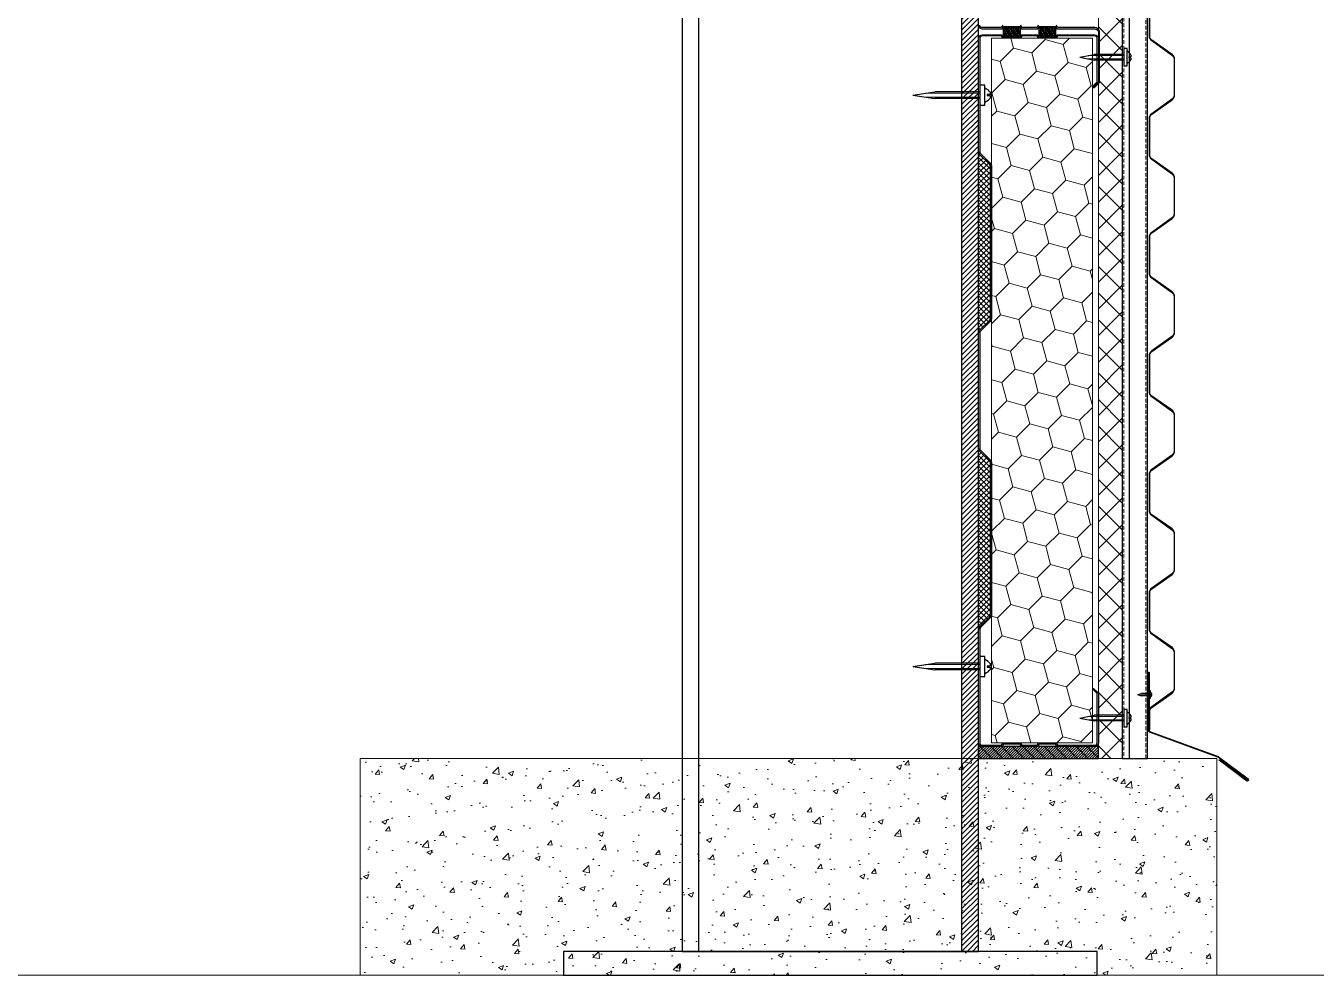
# Model space of a CAD drawing. Header units: millimetres. Extents: x 3616 to 17812, y 1698 to 9799.
# Drawn here: x 5803 to 6892, y 5411 to 6211 of the extents above; entities that cross this region are included whole.
import ezdxf

# ---------------------------------------------------------------- set-up
doc = ezdxf.new("R2010")
doc.units = ezdxf.units.MM
doc.linetypes.add('невидимая2', pattern=[4.7625, 3.175, -1.5875])
for name, color, linetype, lineweight in [('1', 250, 'Continuous', 30), ('3', 4, 'Continuous', 15), ('30', 233, 'Continuous', 5), ('4', 233, 'Continuous', 30), ('5', 163, 'Continuous', 30), ('6', 191, 'Continuous', 30), ('column', 250, 'Continuous', 30), ('d1', 4, 'Continuous', 5), ('hatch', 6, 'Continuous', 5), ('hidden', 30, 'невидимая2', 5), ('Plofile 2', 250, 'Continuous', 30), ('Profile 4', 4, 'Continuous', 30)]:
    doc.layers.add(name, color=color, linetype=linetype, lineweight=lineweight)
pattern_1 = [(8e-14, (1542.7551, 2750.9333), (3.2385, 1.524), [0.762, -0.635, 0.889, -0.381, 1.143, -0.508]), (8e-14, (1543.5171, 2750.9968), (3.2385, 1.524), [0.635, -2.413, 0.508, -0.762]), (8e-14, (1545.0411, 2750.838), (3.2385, 1.524), [0.381, -3.937]), (90, (1542.7551, 2750.9333), (-1.0795, 1.524), [1.4605, -4.6355]), (90, (1543.5171, 2750.9333), (-1.0795, 1.524), [1.42875, -4.66725]), (90, (1544.1521, 2750.9333), (-1.0795, 1.524), [1.3335, -4.7625]), (90, (1545.0411, 2750.838), (-1.0795, 1.524), [1.4605, -4.6355]), (90, (1545.4221, 2750.838), (-1.0795, 1.524), [1.4605, -4.6355]), (90, (1546.5651, 2750.9333), (-1.0795, 1.524), [1.397, -4.699])]
pattern_2 = [(45, (-1098.327, 5754.4595), (-2.245064, 2.245064), []), (135, (-1098.327, 5754.4595), (-2.245064, -2.245064), [])]

# ---------------------------------------------------------------- blocks, each defined once
blk = doc.blocks.new('deco')
at = {"layer": '3'}
for p, q in [((-0.292, 0), (-0.292, 1.201)), ((0.293, 0), (0.293, 1.201))]:
    blk.add_line(p, q, dxfattribs=at)
at = {"layer": '4'}
for p, q in [((0, 1.485), (-0.5, 1)), ((0, 1.485), (0.5, 1)), ((-0.5, 0), (-0.5, 1)), ((0.5, 0), (0.5, 1)), ((0.5, 0), (-0.5, 0)), ((1.519, 0), (-1.519, 0)), ((-1.519, 0), (-1.519, -0.111)), ((-1.519, -0.111), (1.519, -0.111)), ((-0.084, -0.233), (-0.455, -0.233)), ((0.084, -0.166), (-0.084, -0.166)), ((-0.084, -0.166), (-0.084, -0.233)), ((0.084, -0.233), (0.084, -0.166)), ((0.455, -0.233), (0.084, -0.233)), ((1.519, -0.111), (1.519, 0))]:
    blk.add_line(p, q, dxfattribs=at)
for major_axis, start_param, end_param in [((-1.519, 0), 0.791077, 1.266344), ((1.519, 0), -1.266344, -0.791077)]:
    blk.add_ellipse((0, 0.245), major_axis=major_axis, ratio=0.329918, start_param=start_param, end_param=end_param, dxfattribs=at)

msp = doc.modelspace()

# ---------------------------------------------------------------- hatches: boundary and pattern name
at = {"layer": '30'}
h = msp.add_hatch(dxfattribs=at)
h.set_pattern_fill('ANSI37', color=24, scale=5, style=0)
h.set_pattern_definition([(45, (-1098.327, 5754.46), (-11.22532, 11.22532), []), (135, (-1098.327, 5754.46), (-11.22532, -11.22532), [])])
h.paths.add_polyline_path([(6727.9, 6808.4), (6707.9, 6808.4), (6707.9, 5593.4), (6727.9, 5593.4)])
h = msp.add_hatch(dxfattribs=at)
h.set_pattern_fill('HONEY', color=256, scale=5, angle=45, style=0)
h.set_pattern_definition([(45, (5401.525, 5754.46), (7.11657, 26.55939), [15.875, -31.75]), (165, (5401.525, 5754.46), (-26.55939, -7.11656), [15.875, -31.75]), (105, (5401.525, 5754.46), (-19.44282, 19.44283), [-31.75, 15.875])])
h.paths.add_polyline_path([(6617.9, 6200.4), (6702.9, 6200.4), (6702.9, 5606.4), (6617.9, 5606.4)])
at = {"layer": '4', "lineweight": 5}
h = msp.add_hatch(dxfattribs=at)
h.set_pattern_fill('AR-RSHKE', color=256, scale=0.005, style=0)
h.set_pattern_definition(pattern_1)
h.paths.add_polyline_path([(6627.9, 6210.4), (6641.9, 6210.4), (6641.9, 6201.4), (6627.9, 6201.4)])
h = msp.add_hatch(dxfattribs=at)
h.set_pattern_fill('AR-RSHKE', color=256, scale=0.005, style=0)
h.set_pattern_definition(pattern_1)
h.paths.add_polyline_path([(6657.9, 6210.4), (6671.9, 6210.4), (6671.9, 6201.4), (6657.9, 6201.4)])
at = {"layer": '5', "lineweight": 5}
h = msp.add_hatch(dxfattribs=at)
h.set_pattern_fill('GRATE', color=256, scale=2, angle=45, style=0)
h.set_pattern_definition([(45, (5451.5247, 5754.4595), (-1.122532, 1.122532), []), (135, (5451.525, 5754.4595), (-4.490128, -4.490128), [])])
h.paths.add_polyline_path([(6606.9, 5593.4), (6707.9, 5593.4), (6707.9, 5603.4), (6606.9, 5603.4)])
at = {"layer": 'd1'}
h = msp.add_hatch(dxfattribs=at)
h.set_pattern_fill('ANSI31', color=256, style=0)
h.set_pattern_definition([(45, (-1098.327, 5754.4595), (-2.245064, 2.245064), [])])
h.paths.add_polyline_path([(6592.9, 5430.6), (6606.9, 5430.6), (6606.9, 6775.1), (6592.9, 6770.3)])
h = msp.add_hatch(dxfattribs=at)
h.set_pattern_fill('ANSI37', color=256, style=0)
h.set_pattern_definition(pattern_2)
edge = h.paths.add_edge_path()
edge.add_arc((6609.9, 6104.7), 3, 180, 225)
edge.add_line((6607.7, 6102.5), (6616, 6094.3))
edge.add_arc((6612.9, 6091.8), 3.94, 5.5703, 39.4297, ccw=False)
edge.add_line((6616.9, 6092.2), (6616.9, 5964.7))
edge.add_arc((6613.9, 5964.7), 3, -45, 0, ccw=False)
edge.add_line((6616, 5962.5), (6608, 5954.6))
edge.add_arc((6610, 5952.1), 3.16, 128.9872, 179.2399)
edge.add_line((6606.9, 5952.2), (6606.9, 6104.7))
h = msp.add_hatch(dxfattribs=at)
h.set_pattern_fill('ANSI37', color=256, style=0)
h.set_pattern_definition(pattern_2)
edge = h.paths.add_edge_path()
edge.add_arc((6609.9, 5854.7), 3, 180, 225)
edge.add_line((6607.7, 5852.5), (6616, 5844.3))
edge.add_arc((6612.9, 5841.8), 3.94, 5.5703, 39.4297, ccw=False)
edge.add_line((6616.9, 5842.2), (6616.9, 5714.7))
edge.add_arc((6613.9, 5714.7), 3, -45, 0, ccw=False)
edge.add_line((6616, 5712.5), (6608, 5704.6))
edge.add_arc((6610, 5702.1), 3.16, 128.9872, 179.2399)
edge.add_line((6606.9, 5702.2), (6606.9, 5854.7))
at = {"layer": 'hatch'}
h = msp.add_hatch(dxfattribs=at)
h.set_pattern_fill('AR-CONC', color=256, scale=0.25, style=0)
h.set_pattern_definition([(50, (5451.525, 5683.683), (45.5462, -3.9848), [4.7625, -52.3875]), (355, (5451.525, 5683.683), (-8.8107, 47.7642), [3.81, -41.91]), (100.451, (5455.32, 5683.35), (36.7356, 43.7792), [4.0475, -44.5225]), (46.184, (5451.525, 5696.38), (67.7698, -10.5106), [7.1437, -78.5812]), (96.6356, (5457.17, 5695.51), (59.351, 61.8564), [6.0712, -66.7837]), (351.184, (5451.525, 5696.38), (59.351, 61.8563), [5.715, -62.865]), (21, (5457.875, 5693.208), (37.9037, -25.5664), [4.7625, -52.3875]), (326, (5457.875, 5693.208), (15.4505, 46.047), [3.81, -41.91]), (71.4514, (5461.033, 5691.077), (53.3541, 20.4807), [4.0475, -44.5225]), (37.5, (5451.525, 5683.683), (0.77215, 21.13876), [0, -41.402, 0, -42.545, 0, -42.06875]), (7.5, (5451.525, 5683.683), (16.7049, 25.04514), [0, -24.257, 0, -40.4495, 0, -16.03375]), (327.5, (5437.364, 5683.683), (33.89765, -1.43219), [0, -15.875, 0, -49.53, 0, -65.7225]), (317.5, (5431.014, 5683.683), (37.0323, 6.3566), [0, -20.6375, 0, -32.893, 0, -46.6725])])
h.paths.add_polyline_path([(6085.3, 5410.6), (6807.9, 5410.6), (6807.9, 5593.4), (6085.3, 5593.4)])

# ---------------------------------------------------------------- linework, layer by layer
at = {"layer": '1'}
msp.add_line((6733.8, 6808.4), (6733.8, 5593.4), dxfattribs=at)
msp.add_lwpolyline([(6727.9, 5593.4), (6749.4, 5593.4), (6749.4, 6808.4), (6727.9, 6808.4)], close=True, dxfattribs=at)
at = {"layer": '30', "color": 24}
msp.add_lwpolyline([(6727.9, 6808.4), (6707.9, 6808.4), (6707.9, 5593.4), (6727.9, 5593.4)], close=True, dxfattribs=at)
at = {"layer": '30'}
msp.add_lwpolyline([(6617.9, 6200.4), (6702.9, 6200.4), (6702.9, 5606.4), (6617.9, 5606.4)], close=True, dxfattribs=at)
at = {"layer": '4'}
for points in [[(6627.9, 6210.4), (6641.9, 6210.4), (6641.9, 6201.4), (6627.9, 6201.4)], [(6657.9, 6210.4), (6671.9, 6210.4), (6671.9, 6201.4), (6657.9, 6201.4)]]:
    msp.add_lwpolyline(points, close=True, dxfattribs=at)
at = {"layer": '5'}
msp.add_lwpolyline([(6606.9, 5593.4), (6707.9, 5593.4), (6707.9, 5603.4), (6606.9, 5603.4)], close=True, dxfattribs=at)
at = {"layer": '6'}
msp.add_lwpolyline([(6810, 5592.4), (6833.2, 5574.9, 0.414214), (6833.9, 5575, 0.414214), (6833.8, 5575.7), (6809, 5594.3, 0.073717), (6808.6, 5594.5), (6751.8, 5615.2, -0.315299), (6750.2, 5617.6), (6750.2, 5666.2), (6750.7, 5666.2), (6750.7, 5617.6, 0.315299), (6752, 5615.7), (6808.8, 5595, -0.073717), (6809.3, 5594.7), (6834.1, 5576.1, -0.414214), (6834.3, 5574.7), (6834.3, 5574.7, -0.414214), (6832.9, 5574.5), (6809.7, 5592)], format="xyb", close=True, dxfattribs=at)
at = {"layer": 'column'}
for p, q in [((6370.9, 5430.6), (6370.9, 6792.3)), ((6592.9, 5430.6), (6592.9, 6770.3))]:
    msp.add_line(p, q, dxfattribs=at)
msp.add_lwpolyline([(6356.9, 6775.1), (6356.9, 5430.6), (6606.9, 5430.6), (6606.9, 6775.1)], dxfattribs=at)
at = {"layer": 'column', "color": 3}
msp.add_lwpolyline([(6256.9, 5410.6), (6706.9, 5410.6), (6706.9, 5430.6), (6256.9, 5430.6)], close=True, dxfattribs=at)
at = {"layer": 'd1'}
msp.add_lwpolyline([(6592.9, 5430.6), (6606.9, 5430.6), (6606.9, 6775.1), (6592.9, 6770.3)], close=True, dxfattribs=at)
msp.add_lwpolyline([(3616, 5410.6), (17812, 5410.6)], dxfattribs=at)
at = {"layer": 'Defpoints'}
for points in [[(6606.9, 6104.7, 0.198912), (6607.7, 6102.5), (6616, 6094.3, -0.148824), (6616.9, 6092.2), (6616.9, 5964.7, -0.198912), (6616, 5962.5), (6608, 5954.6, 0.222852), (6606.9, 5952.2)], [(6606.9, 5854.7, 0.198912), (6607.7, 5852.5), (6616, 5844.3, -0.148824), (6616.9, 5842.2), (6616.9, 5714.7, -0.198912), (6616, 5712.5), (6608, 5704.6, 0.222852), (6606.9, 5702.2)]]:
    msp.add_lwpolyline(points, format="xyb", close=True, dxfattribs=at)
at = {"layer": 'hatch'}
msp.add_lwpolyline([(6085.3, 5410.6), (6807.9, 5410.6), (6807.9, 5593.4), (6085.3, 5593.4)], close=True, dxfattribs=at)
at = {"layer": 'hidden'}
msp.add_lwpolyline([(6729.4, 5593.4), (6747.9, 5593.4), (6747.9, 6808.4), (6729.4, 6808.4)], close=True, dxfattribs=at)
for points in [[(6750.9, 6232.5), (6750.9, 6202.6, 0.242213), (6753, 6198.6), (6769.8, 6186.6, -0.242213), (6771.9, 6182.5), (6771.9, 6152.6, -0.242213), (6769.8, 6148.6), (6753, 6136.6, 0.242213), (6750.9, 6132.5), (6750.9, 6102.6, 0.242213), (6753, 6098.6), (6769.8, 6086.6, -0.242213), (6771.9, 6082.5), (6771.9, 6052.6, -0.242213), (6769.8, 6048.6), (6753, 6036.6, 0.242213), (6750.9, 6032.5), (6750.9, 6002.6, 0.242213), (6753, 5998.6), (6769.8, 5986.6, -0.242213), (6771.9, 5982.5), (6771.9, 5952.6, -0.242213), (6769.8, 5948.6), (6753, 5936.6, 0.242213), (6750.9, 5932.5), (6750.9, 5902.6, 0.242213), (6753, 5898.6), (6769.8, 5886.6, -0.242213), (6771.9, 5882.5), (6771.9, 5852.6, -0.242213), (6769.8, 5848.6), (6753, 5836.6, 0.242213), (6750.9, 5832.5), (6750.9, 5802.6, 0.242213), (6753, 5798.6), (6769.8, 5786.6, -0.242213), (6771.9, 5782.5), (6771.9, 5752.6, -0.242213), (6769.8, 5748.6), (6753, 5736.6, 0.242213), (6750.9, 5732.5), (6750.9, 5702.6, 0.242213), (6753, 5698.6), (6769.8, 5686.6, -0.242213), (6771.9, 5682.5), (6771.9, 5652.6, -0.242213), (6769.8, 5648.6), (6753, 5636.6, 0.242213), (6750.9, 5632.5), (6750.9, 5617.6)], [(6750.9, 6232.5), (6750.9, 6202.6, 0.242213), (6753, 6198.6), (6769.8, 6186.6, -0.242213), (6771.9, 6182.5), (6771.9, 6152.6, -0.242213), (6769.8, 6148.6), (6753, 6136.6, 0.242213), (6750.9, 6132.5), (6750.9, 6102.6, 0.242213), (6753, 6098.6), (6769.8, 6086.6, -0.242213), (6771.9, 6082.5), (6771.9, 6052.6, -0.242213), (6769.8, 6048.6), (6753, 6036.6, 0.242213), (6750.9, 6032.5), (6750.9, 6002.6, 0.242213), (6753, 5998.6), (6769.8, 5986.6, -0.242213), (6771.9, 5982.5), (6771.9, 5952.6, -0.242213), (6769.8, 5948.6), (6753, 5936.6, 0.242213), (6750.9, 5932.5), (6750.9, 5902.6, 0.242213), (6753, 5898.6), (6769.8, 5886.6, -0.242213), (6771.9, 5882.5), (6771.9, 5852.6, -0.242213), (6769.8, 5848.6), (6753, 5836.6, 0.242213), (6750.9, 5832.5), (6750.9, 5817.6)]]:
    msp.add_lwpolyline(points, format="xyb", dxfattribs=at)
at = {"layer": 'Plofile 2'}
for points in [[(6606.9, 6211.4, 0.414214), (6609.9, 6208.4), (6626.9, 6208.4), (6627.9, 6210.4), (6641.9, 6210.4), (6642.9, 6208.4), (6656.9, 6208.4), (6657.9, 6210.4), (6671.9, 6210.4), (6672.9, 6208.4), (6704.9, 6208.4, -0.414214), (6707.9, 6205.4), (6707.9, 6163.4), (6703.6, 6159.2), (6704.3, 6158.5), (6708.9, 6163), (6708.9, 6205.4, 0.414214), (6704.9, 6209.4), (6673.5, 6209.4), (6672.5, 6211.4)], [(6627.2, 6211.4), (6626.2, 6209.4), (6609.9, 6209.4, -0.414214), (6607.9, 6211.4)]]:
    msp.add_lwpolyline(points, format="xyb", dxfattribs=at)
msp.add_lwpolyline([(6702.9, 6159.9), (6706.9, 6163.8), (6706.9, 6200.4, 0.414214), (6704.9, 6202.4), (6673.5, 6202.4), (6672.5, 6200.4), (6657.2, 6200.4), (6656.2, 6202.4), (6643.5, 6202.4), (6642.5, 6200.4), (6627.2, 6200.4), (6626.2, 6202.4), (6616.9, 6202.4), (6609.9, 6202.4, 0.414214), (6607.9, 6200.4), (6607.9, 6104.7, 0.198912), (6608.5, 6103.2), (6616.7, 6095, -0.198912), (6617.9, 6092.2), (6617.9, 5964.7, -0.198912), (6616.7, 5961.8), (6608.5, 5953.6, 0.198912), (6607.9, 5952.2), (6607.9, 5854.7, 0.198912), (6608.5, 5853.2), (6616.7, 5845, -0.198912), (6617.9, 5842.2), (6617.9, 5714.7, -0.198912), (6616.7, 5711.8), (6608.5, 5703.6, 0.198912), (6607.9, 5702.2), (6607.9, 5606.4, 0.414214), (6609.9, 5604.4), (6626.2, 5604.4), (6627.2, 5606.4), (6642.5, 5606.4), (6643.5, 5604.4), (6656.2, 5604.4), (6657.2, 5606.4), (6672.5, 5606.4), (6673.5, 5604.4), (6704.9, 5604.4, 0.414214), (6706.9, 5606.4), (6706.9, 5648), (6702.9, 5651.9), (6703.6, 5652.7), (6707.9, 5648.4), (6707.9, 5606.4, -0.414214), (6704.9, 5603.4), (6672.9, 5603.4), (6671.9, 5605.4), (6657.9, 5605.4), (6656.9, 5603.4), (6642.9, 5603.4), (6641.9, 5605.4), (6627.9, 5605.4), (6626.9, 5603.4), (6609.9, 5603.4, -0.414214), (6606.9, 5606.4), (6606.9, 5702.2, -0.198912), (6607.7, 5704.3), (6616, 5712.5, 0.198912), (6616.9, 5714.7), (6616.9, 5842.2, 0.198912), (6616, 5844.3), (6607.7, 5852.5, -0.198912), (6606.9, 5854.7), (6606.9, 5952.2, -0.198912), (6607.7, 5954.3), (6616, 5962.5, 0.198912), (6616.9, 5964.7), (6616.9, 6092.2, 0.198912), (6616, 6094.3), (6607.7, 6102.5, -0.198912), (6606.9, 6104.7), (6606.9, 6200.4, -0.414214), (6609.9, 6203.4), (6616.9, 6203.4), (6626.9, 6203.4), (6627.9, 6201.4), (6641.9, 6201.4), (6642.9, 6203.4), (6656.9, 6203.4), (6657.9, 6201.4), (6671.9, 6201.4), (6672.9, 6203.4), (6704.9, 6203.4, -0.414214), (6707.9, 6200.4), (6707.9, 6163.4), (6703.6, 6159.2)], format="xyb", close=True, dxfattribs=at)
msp.add_lwpolyline([(6657.2, 6211.4), (6656.2, 6209.4), (6643.5, 6209.4), (6642.5, 6211.4)], dxfattribs=at)
at = {"layer": 'Profile 4'}
for points in [[(6750.7, 6232.5), (6750.7, 6202.6, 0.242213), (6752.9, 6198.4), (6769.7, 6186.4, -0.242213), (6771.7, 6182.5), (6771.7, 6152.6, -0.242213), (6769.7, 6148.8), (6752.9, 6136.8, 0.242213), (6750.7, 6132.5), (6750.7, 6102.6, 0.242213), (6752.9, 6098.4), (6769.7, 6086.4, -0.242213), (6771.7, 6082.5), (6771.7, 6052.6, -0.242213), (6769.7, 6048.8), (6752.9, 6036.8, 0.242213), (6750.7, 6032.5), (6750.7, 6002.6, 0.242213), (6752.9, 5998.4), (6769.7, 5986.4, -0.242213), (6771.7, 5982.5), (6771.7, 5952.6, -0.242213), (6769.7, 5948.8), (6752.9, 5936.8, 0.242213), (6750.7, 5932.5), (6750.7, 5902.6, 0.242213), (6752.9, 5898.4), (6769.7, 5886.4, -0.242213), (6771.7, 5882.5), (6771.7, 5852.6, -0.242213), (6769.7, 5848.8), (6752.9, 5836.8, 0.242213), (6750.7, 5832.5), (6750.7, 5802.6, 0.242213), (6752.9, 5798.4), (6769.7, 5786.4, -0.242213), (6771.7, 5782.5), (6771.7, 5752.6, -0.242213), (6769.7, 5748.8), (6752.9, 5736.8, 0.242213), (6750.7, 5732.5), (6750.7, 5702.6, 0.242213), (6752.9, 5698.4), (6769.7, 5686.4, -0.242213), (6771.7, 5682.5), (6771.7, 5652.6, -0.242213), (6769.7, 5648.8), (6752.9, 5636.8, 0.242213), (6750.7, 5632.5), (6750.7, 5617.6), (6751.2, 5617.6), (6751.2, 5632.5, -0.242213), (6753.1, 5636.4), (6770, 5648.4, 0.242213), (6772.2, 5652.6), (6772.2, 5682.5, 0.242213), (6770, 5686.8), (6753.1, 5698.8, -0.242213), (6751.2, 5702.6), (6751.2, 5732.5, -0.242213), (6753.1, 5736.4), (6770, 5748.4, 0.242213), (6772.2, 5752.6), (6772.2, 5782.5, 0.242213), (6770, 5786.8), (6753.1, 5798.8, -0.242213), (6751.2, 5802.6), (6751.2, 5832.5, -0.242213), (6753.1, 5836.4), (6770, 5848.4, 0.242213), (6772.2, 5852.6), (6772.2, 5882.5, 0.242213), (6770, 5886.8), (6753.1, 5898.8, -0.242213), (6751.2, 5902.6), (6751.2, 5932.5, -0.242213), (6753.1, 5936.4), (6770, 5948.4, 0.242213), (6772.2, 5952.6), (6772.2, 5982.5, 0.242213), (6770, 5986.8), (6753.1, 5998.8, -0.242213), (6751.2, 6002.6), (6751.2, 6032.5, -0.242213), (6753.1, 6036.4), (6770, 6048.4, 0.242213), (6772.2, 6052.6), (6772.2, 6082.5, 0.242213), (6770, 6086.8), (6753.1, 6098.8, -0.242213), (6751.2, 6102.6), (6751.2, 6132.5, -0.242213), (6753.1, 6136.4), (6770, 6148.4, 0.242213), (6772.2, 6152.6), (6772.2, 6182.5, 0.242213), (6770, 6186.8), (6753.1, 6198.8, -0.242213), (6751.2, 6202.6), (6751.2, 6232.5, -0.242213)], [(6750.7, 6232.5), (6750.7, 6202.6, 0.242213), (6752.9, 6198.4), (6769.7, 6186.4, -0.242213), (6771.7, 6182.5), (6771.7, 6152.6, -0.242213), (6769.7, 6148.8), (6752.9, 6136.8, 0.242213), (6750.7, 6132.5), (6750.7, 6102.6, 0.242213), (6752.9, 6098.4), (6769.7, 6086.4, -0.242213), (6771.7, 6082.5), (6771.7, 6052.6, -0.242213), (6769.7, 6048.8), (6752.9, 6036.8, 0.242213), (6750.7, 6032.5), (6750.7, 6002.6, 0.242213), (6752.9, 5998.4), (6769.7, 5986.4, -0.242213), (6771.7, 5982.5), (6771.7, 5952.6, -0.242213), (6769.7, 5948.8), (6752.9, 5936.8, 0.242213), (6750.7, 5932.5), (6750.7, 5902.6, 0.242213), (6752.9, 5898.4), (6769.7, 5886.4, -0.242213), (6771.7, 5882.5), (6771.7, 5852.6, -0.242213), (6769.7, 5848.8), (6752.9, 5836.8, 0.242213), (6750.7, 5832.5), (6750.7, 5817.6), (6751.2, 5817.6), (6751.2, 5832.5, -0.242213), (6753.1, 5836.4), (6770, 5848.4, 0.242213), (6772.2, 5852.6), (6772.2, 5882.5, 0.242213), (6770, 5886.8), (6753.1, 5898.8, -0.242213), (6751.2, 5902.6), (6751.2, 5932.5, -0.242213), (6753.1, 5936.4), (6770, 5948.4, 0.242213), (6772.2, 5952.6), (6772.2, 5982.5, 0.242213), (6770, 5986.8), (6753.1, 5998.8, -0.242213), (6751.2, 6002.6), (6751.2, 6032.5, -0.242213), (6753.1, 6036.4), (6770, 6048.4, 0.242213), (6772.2, 6052.6), (6772.2, 6082.5, 0.242213), (6770, 6086.8), (6753.1, 6098.8, -0.242213), (6751.2, 6102.6), (6751.2, 6132.5, -0.242213), (6753.1, 6136.4), (6770, 6148.4, 0.242213), (6772.2, 6152.6), (6772.2, 6182.5, 0.242213), (6770, 6186.8), (6753.1, 6198.8, -0.242213), (6751.2, 6202.6), (6751.2, 6232.5, -0.242213)]]:
    msp.add_lwpolyline(points, format="xyb", dxfattribs=at)

# ---------------------------------------------------------------- block references
at = {"layer": '1'}
for p, xscale, yscale, zscale, rotation in [((6729.4, 6184.4), 4.800000000000182, 25, 4.800000000000182, 90), ((6607.9, 6152.5), 5.5, 38, 5.5, 90), ((6607.9, 5670.8), 5.5, 38, 5.5, 90), ((6751.2, 5647.2), 2, 7, 2, 89.99999999999132), ((6729.4, 5627.4), 4.800000000000182, 25, 4.800000000000182, 90)]:
    msp.add_blockref('deco', p, dxfattribs=dict(at, xscale=xscale, yscale=yscale, zscale=zscale, rotation=rotation))

doc.saveas('drawing.dxf')
